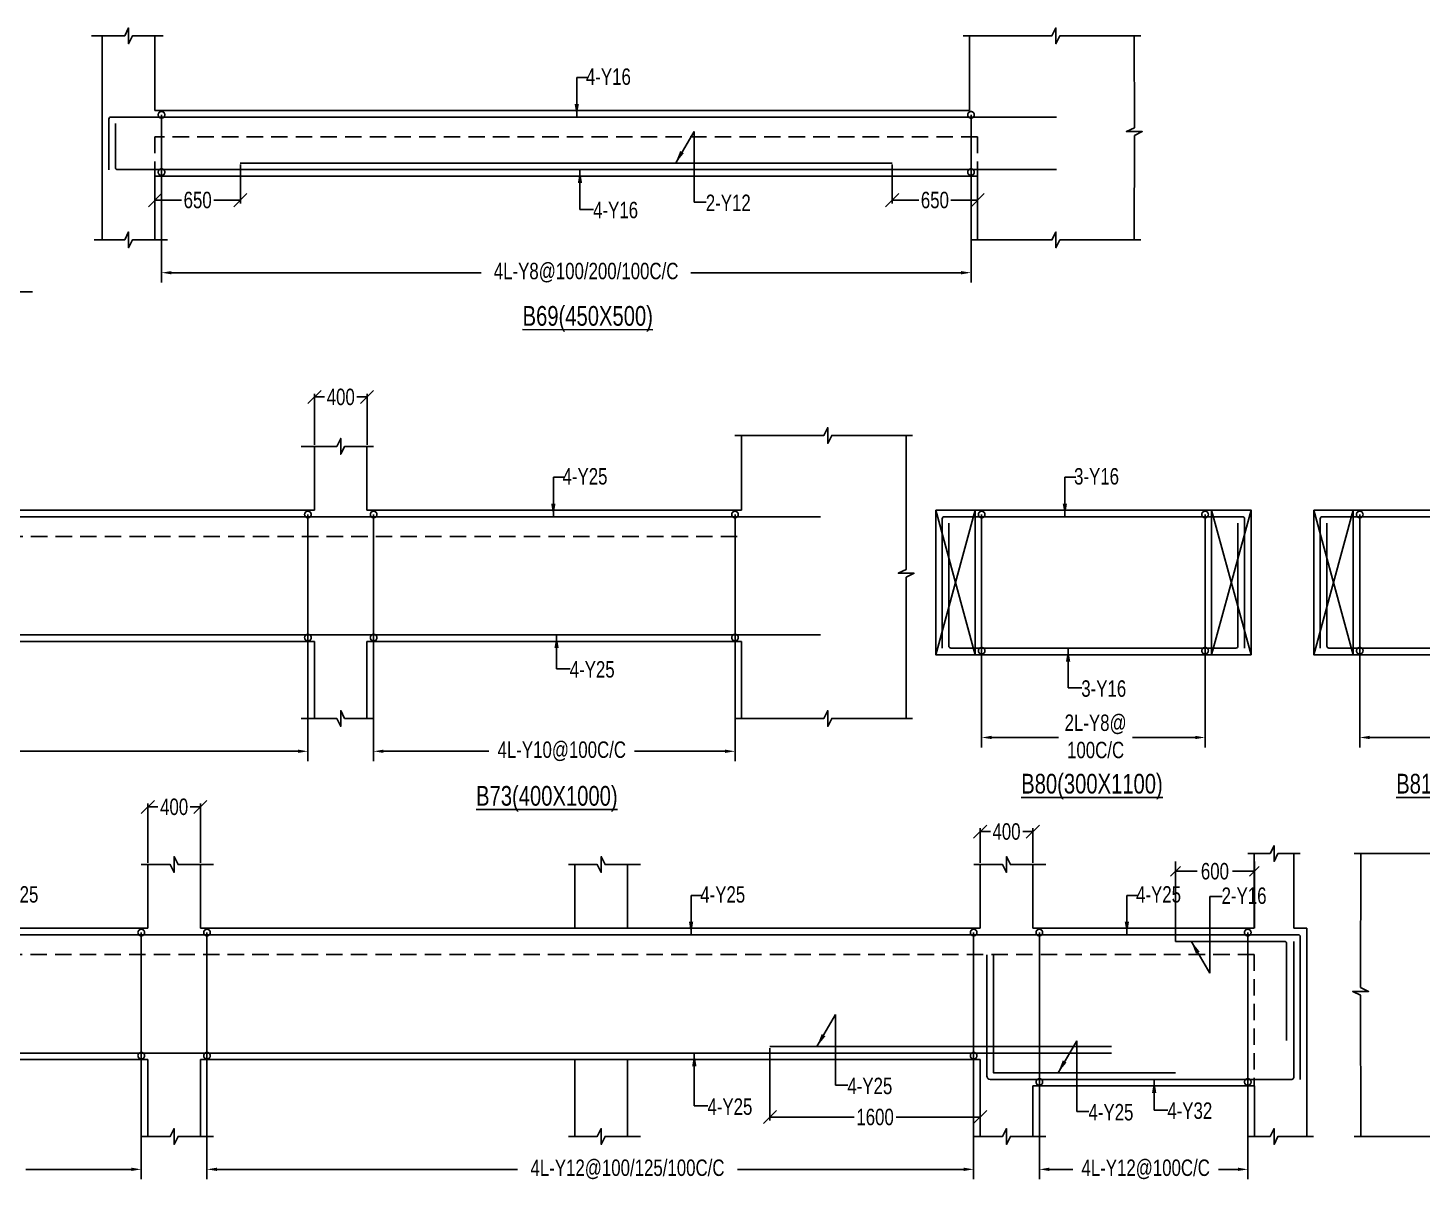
# Model space of a CAD drawing. Header units: millimetres. Extents: x 0 to 31744305, y -21599035 to 0.
# Drawn here: x 31662404 to 31673014, y -21175800 to -21167032 of the extents above; entities that cross this region are included whole.
import ezdxf

# ---------------------------------------------------------------- set-up
doc = ezdxf.new("R2010")
doc.units = ezdxf.units.MM
doc.header["$LTSCALE"] = 1000
doc.header["$MEASUREMENT"] = 0
doc.header["$PDMODE"] = 3
for name, pattern in [('CONTINOUS', [0]), ('CONTINU', [0]), ('HIDDEN', [0.375, 0.25, -0.125])]:
    doc.linetypes.add(name, pattern=pattern)
for name, color, linetype in [('-S-ARROW', 253, 'Continuous'), ('-S-MISC', 8, 'Continuous'), ('-S-STIRRUPS DIM', 6, 'Continuous'), ('-S-STIRUP', 11, 'Continuous'), ('-STR-BEAM', 7, 'CONTINU'), ('-STR-COLUMN', 5, 'HIDDEN'), ('-STR-REINF', 3, 'Continuous'), ('-STR-RF-DIM', 8, 'CONTINOUS'), ('-STR-TEXT', 6, 'Continuous'), ('S-DIM', 7, 'Continuous'), ('SEC TEXT', 9, 'Continuous'), ('SLAB LINE', 254, 'HIDDEN')]:
    doc.layers.add(name, color=color, linetype=linetype)
doc.styles.add('BEAM-LS', font='romans.shx', dxfattribs={"width": 0.8})
doc.styles.add('SOBHA', font='swisscl.ttf')
doc.styles.add('sobha.sed', font='swisscl.ttf')
doc.dimstyles.new('S-50', dxfattribs={"dimscale": 50, "dimtxt": 2.5, "dimasz": 2, "dimexe": 0.5, "dimexo": 0.25, "dimgap": 0.25, "dimtad": 0, "dimdec": 0, "dimrnd": 0.0005, "dimzin": 0, "dimdsep": 46, "dimtxsty": 'sobha.sed', "dimblk": 'OBLIQUE', "dimcen": 0.09, "dimclrd": 8, "dimclre": 8, "dimclrt": 6, "dimadec": 0, "dimazin": 0, "dimtfac": 1, "dimtdec": 0, "dimtofl": 0, "dimtmove": 2, "dimatfit": 3, "dimfxl": 0.18, "dimtolj": 1, "dimtzin": 0, "dimlwd": -1, "dimlwe": -1, "dimarcsym": 0})
doc.dimstyles.new('S-DIM50', dxfattribs={"dimscale": 50, "dimtxt": 2.5, "dimasz": 1.5, "dimexe": 1.5, "dimexo": 1, "dimgap": 0.5, "dimtad": 0, "dimdec": 0, "dimzin": 0, "dimdsep": 46, "dimtxsty": 'SOBHA', "dimcen": 0.09, "dimclrd": 256, "dimclre": 256, "dimclrt": 6, "dimadec": 5, "dimazin": 0, "dimtfac": 1, "dimtdec": 0, "dimtofl": 0, "dimtmove": 0, "dimatfit": 3, "dimfxl": 0.18, "dimtolj": 1, "dimtzin": 0, "dimlwd": -1, "dimlwe": -1, "dimarcsym": 0})
doc.dimstyles.new('STIRUP', dxfattribs={"dimscale": 50, "dimtxt": 2.5, "dimasz": 2.2, "dimexe": 0, "dimexo": 0, "dimgap": 0.5, "dimtad": 0, "dimdec": 0, "dimzin": 0, "dimdsep": 46, "dimtxsty": 'BEAM-LS', "dimblk": 'DOTSMALL', "dimcen": 0.09, "dimclrd": 256, "dimclre": 256, "dimclrt": 256, "dimadec": 5, "dimazin": 0, "dimtfac": 1, "dimtdec": 0, "dimtofl": 0, "dimtmove": 0, "dimatfit": 3, "dimldrblk": 'DOTSMALL', "dimfxl": 0, "dimfxlon": 1, "dimtolj": 1, "dimtzin": 0, "dimlwd": -1, "dimlwe": -1, "dimarcsym": 0})

# ---------------------------------------------------------------- blocks, each defined once
blk = doc.blocks.new('*D81')
at = {"layer": '-STR-RF-DIM', "transparency": 16777216}
for p, q in [((31663421, -21168130), (31663421, -21168970)), ((31669581, -21168130), (31669581, -21168970)), ((31663496, -21168895), (31665854, -21168895)), ((31669506, -21168895), (31667449, -21168895))]:
    blk.add_line(p, q, dxfattribs=at)
for points in [[(31663496, -21168883), (31663496, -21168908), (31663421, -21168895)], [(31669506, -21168883), (31669506, -21168908), (31669581, -21168895)]]:
    blk.add_solid(points, dxfattribs=at)
at = {"layer": 'Defpoints', "color": 0, "transparency": 16777216}
for p in [(31663421, -21168130, 0), (31669581, -21168130, 178587), (31669581, -21168895)]:
    blk.add_point(p, dxfattribs=at)
at = {"layer": '-STR-RF-DIM', "color": 6, "transparency": 16777216, "insert": (31666652, -21168895), "char_height": 125, "attachment_point": 5, "style": 'SOBHA'}
blk.add_mtext('\\A1;4L-Y8@100/200/100C/C', dxfattribs=at)
blk = doc.blocks.new('_DotSmall')
at = {"color": 0, "linetype": 'ByBlock', "const_width": 0.5}
blk.add_lwpolyline([(-0.0625, 0, 1), (0.0625, 0, 1)], format="xyb", close=True, dxfattribs=at)
blk = doc.blocks.new('*D82')
at = {"layer": '-S-STIRUP', "ltscale": 100, "transparency": 16777216}
blk.add_line((31663421, -21168130), (31663421, -21167694), dxfattribs=at)
at = {"layer": 'Defpoints', "color": 0, "linetype": 'CONTINU', "ltscale": 100, "transparency": 16777216}
for p in [(31663421, -21167694), (31663421, -21167694), (31663421, -21168130, 0)]:
    blk.add_point(p, dxfattribs=at)
at = {"layer": '-S-STIRUP', "linetype": 'CONTINU', "ltscale": 100, "transparency": 16777216, "xscale": 100, "yscale": 100, "zscale": 100}
for p, rotation in [((31663421, -21167694), 90), ((31663421, -21168130), 270)]:
    blk.add_blockref('_DotSmall', p, dxfattribs=dict(at, rotation=rotation))
blk = doc.blocks.new('_OBLIQUE')
at = {"color": 0, "linetype": 'ByBlock'}
blk.add_line((-0.5, -0.5), (0.5, 0.5), dxfattribs=at)
blk = doc.blocks.new('*D83')
at = {"layer": '-S-STIRUP', "ltscale": 100, "transparency": 16777216}
blk.add_line((31669581, -21168130), (31669581, -21167694), dxfattribs=at)
at = {"layer": 'Defpoints', "color": 0, "linetype": 'CONTINU', "ltscale": 100, "transparency": 16777216}
for p in [(31669581, -21167694), (31669581, -21167694), (31669581, -21168130, 0)]:
    blk.add_point(p, dxfattribs=at)
at = {"layer": '-S-STIRUP', "linetype": 'CONTINU', "ltscale": 100, "transparency": 16777216, "xscale": 100, "yscale": 100, "zscale": 100}
for p, rotation in [((31669581, -21167694), 90), ((31669581, -21168130), 270)]:
    blk.add_blockref('_DotSmall', p, dxfattribs=dict(at, rotation=rotation))
blk = doc.blocks.new('*D93')
at = {"layer": '-STR-RF-DIM', "transparency": 16777216}
for p, q in [((31658700, -21171672), (31658700, -21172612)), ((31664535, -21171672), (31664535, -21172612)), ((31658775, -21172537), (31660781, -21172537)), ((31664460, -21172537), (31661889, -21172537))]:
    blk.add_line(p, q, dxfattribs=at)
for points in [[(31658775, -21172524), (31658775, -21172549), (31658700, -21172537)], [(31664460, -21172524), (31664460, -21172549), (31664535, -21172537)]]:
    blk.add_solid(points, dxfattribs=at)
at = {"layer": 'Defpoints', "color": 0, "transparency": 16777216}
for p in [(31658700, -21171672, 178587), (31664535, -21171672, 178587), (31664535, -21172537)]:
    blk.add_point(p, dxfattribs=at)
at = {"layer": '-STR-RF-DIM', "color": 6, "transparency": 16777216, "insert": (31661335, -21172537), "char_height": 125, "attachment_point": 5, "style": 'SOBHA'}
blk.add_mtext('\\A1;4L-Y10@100C/C', dxfattribs=at)
blk = doc.blocks.new('*D95')
at = {"layer": '-S-STIRUP', "ltscale": 100, "transparency": 16777216}
blk.add_line((31664535, -21171672), (31664535, -21170735), dxfattribs=at)
at = {"layer": 'Defpoints', "color": 0, "linetype": 'CONTINU', "ltscale": 100, "transparency": 16777216}
for p in [(31664535, -21170735), (31664535, -21170735), (31664535, -21171672)]:
    blk.add_point(p, dxfattribs=at)
at = {"layer": '-S-STIRUP', "linetype": 'CONTINU', "ltscale": 100, "transparency": 16777216, "xscale": 100, "yscale": 100, "zscale": 100}
for p, rotation in [((31664535, -21170735), 90), ((31664535, -21171672), 270)]:
    blk.add_blockref('_DotSmall', p, dxfattribs=dict(at, rotation=rotation))
blk = doc.blocks.new('*D96')
at = {"layer": '-STR-RF-DIM', "transparency": 16777216}
for p, q in [((31665035, -21171672), (31665035, -21172612)), ((31667785, -21171672), (31667785, -21172612)), ((31665110, -21172537), (31665913, -21172537)), ((31667710, -21172537), (31667021, -21172537))]:
    blk.add_line(p, q, dxfattribs=at)
for points in [[(31665110, -21172524), (31665110, -21172549), (31665035, -21172537)], [(31667710, -21172524), (31667710, -21172549), (31667785, -21172537)]]:
    blk.add_solid(points, dxfattribs=at)
at = {"layer": 'Defpoints', "color": 0, "transparency": 16777216}
for p in [(31665035, -21171672, 178587), (31667785, -21171672, 178587), (31665035, -21172537)]:
    blk.add_point(p, dxfattribs=at)
at = {"layer": '-STR-RF-DIM', "color": 6, "transparency": 16777216, "insert": (31666467, -21172537), "char_height": 125, "attachment_point": 5, "style": 'SOBHA'}
blk.add_mtext('\\A1;4L-Y10@100C/C', dxfattribs=at)
blk = doc.blocks.new('*D97')
at = {"layer": '-S-STIRUP', "ltscale": 100, "transparency": 16777216}
blk.add_line((31665035, -21171672), (31665035, -21170735), dxfattribs=at)
at = {"layer": 'Defpoints', "color": 0, "linetype": 'CONTINU', "ltscale": 100, "transparency": 16777216}
for p in [(31665035, -21170735), (31665035, -21170735), (31665035, -21171672)]:
    blk.add_point(p, dxfattribs=at)
at = {"layer": '-S-STIRUP', "linetype": 'CONTINU', "ltscale": 100, "transparency": 16777216, "xscale": 100, "yscale": 100, "zscale": 100}
for p, rotation in [((31665035, -21170735), 90), ((31665035, -21171672), 270)]:
    blk.add_blockref('_DotSmall', p, dxfattribs=dict(at, rotation=rotation))
blk = doc.blocks.new('*D98')
at = {"layer": '-S-STIRUP', "ltscale": 100, "transparency": 16777216}
blk.add_line((31667785, -21171672), (31667785, -21170735), dxfattribs=at)
at = {"layer": 'Defpoints', "color": 0, "linetype": 'CONTINU', "ltscale": 100, "transparency": 16777216}
for p in [(31667785, -21170735), (31667785, -21170735), (31667785, -21171672)]:
    blk.add_point(p, dxfattribs=at)
at = {"layer": '-S-STIRUP', "linetype": 'CONTINU', "ltscale": 100, "transparency": 16777216, "xscale": 100, "yscale": 100, "zscale": 100}
for p, rotation in [((31667785, -21170735), 90), ((31667785, -21171672), 270)]:
    blk.add_blockref('_DotSmall', p, dxfattribs=dict(at, rotation=rotation))
blk = doc.blocks.new('*D108')
at = {"layer": '-STR-RF-DIM', "transparency": 16777216}
for p, q in [((31670101, -21175053), (31670101, -21175793)), ((31671687, -21175053), (31671687, -21175793)), ((31670176, -21175718), (31670356, -21175718)), ((31671612, -21175718), (31671464, -21175718))]:
    blk.add_line(p, q, dxfattribs=at)
for points in [[(31670176, -21175705), (31670176, -21175730), (31670101, -21175718)], [(31671612, -21175705), (31671612, -21175730), (31671687, -21175718)]]:
    blk.add_solid(points, dxfattribs=at)
at = {"layer": 'Defpoints', "color": 0, "transparency": 16777216}
for p in [(31670101, -21175053, 178587), (31671687, -21175053, 178587), (31671687, -21175718)]:
    blk.add_point(p, dxfattribs=at)
at = {"layer": '-STR-RF-DIM', "color": 6, "transparency": 16777216, "insert": (31670910, -21175718), "char_height": 125, "attachment_point": 5, "style": 'SOBHA'}
blk.add_mtext('\\A1;4L-Y12@100C/C', dxfattribs=at)
blk = doc.blocks.new('*D109')
at = {"layer": '-S-STIRUP', "ltscale": 100, "transparency": 16777216}
blk.add_line((31671687, -21175053), (31671687, -21173916), dxfattribs=at)
at = {"layer": 'Defpoints', "color": 0, "linetype": 'CONTINU', "ltscale": 100, "transparency": 16777216}
for p in [(31671687, -21173916), (31671687, -21173916), (31671687, -21175053)]:
    blk.add_point(p, dxfattribs=at)
at = {"layer": '-S-STIRUP', "linetype": 'CONTINU', "ltscale": 100, "transparency": 16777216, "xscale": 100, "yscale": 100, "zscale": 100}
for p, rotation in [((31671687, -21173916), 90), ((31671687, -21175053), 270)]:
    blk.add_blockref('_DotSmall', p, dxfattribs=dict(at, rotation=rotation))
blk = doc.blocks.new('*D116')
at = {"layer": '-S-STIRUP', "ltscale": 100, "transparency": 16777216}
blk.add_line((31670101, -21175053), (31670101, -21173916), dxfattribs=at)
at = {"layer": 'Defpoints', "color": 0, "linetype": 'CONTINU', "ltscale": 100, "transparency": 16777216}
for p in [(31670101, -21173916), (31670101, -21173916), (31670101, -21175053)]:
    blk.add_point(p, dxfattribs=at)
at = {"layer": '-S-STIRUP', "linetype": 'CONTINU', "ltscale": 100, "transparency": 16777216, "xscale": 100, "yscale": 100, "zscale": 100}
for p, rotation in [((31670101, -21173916), 90), ((31670101, -21175053), 270)]:
    blk.add_blockref('_DotSmall', p, dxfattribs=dict(at, rotation=rotation))
blk = doc.blocks.new('*D110')
at = {"layer": '-STR-RF-DIM', "transparency": 16777216}
for p, q in [((31663767, -21174853), (31663767, -21175793)), ((31669601, -21174853), (31669601, -21175793)), ((31663842, -21175718), (31666130, -21175718)), ((31669526, -21175718), (31667804, -21175718))]:
    blk.add_line(p, q, dxfattribs=at)
for points in [[(31663842, -21175705), (31663842, -21175730), (31663767, -21175718)], [(31669526, -21175705), (31669526, -21175730), (31669601, -21175718)]]:
    blk.add_solid(points, dxfattribs=at)
at = {"layer": 'Defpoints', "color": 0, "transparency": 16777216}
for p in [(31663767, -21174853, 178587), (31669601, -21174853, 178587), (31663767, -21175718)]:
    blk.add_point(p, dxfattribs=at)
at = {"layer": '-STR-RF-DIM', "color": 6, "transparency": 16777216, "insert": (31666967, -21175718), "char_height": 125, "attachment_point": 5, "style": 'SOBHA'}
blk.add_mtext('\\A1;4L-Y12@100/125/100C/C', dxfattribs=at)
blk = doc.blocks.new('*D111')
at = {"layer": '-S-STIRUP', "ltscale": 100, "transparency": 16777216}
blk.add_line((31669601, -21174853), (31669601, -21173916), dxfattribs=at)
at = {"layer": 'Defpoints', "color": 0, "linetype": 'CONTINU', "ltscale": 100, "transparency": 16777216}
for p in [(31669601, -21173916), (31669601, -21173916), (31669601, -21174853)]:
    blk.add_point(p, dxfattribs=at)
at = {"layer": '-S-STIRUP', "linetype": 'CONTINU', "ltscale": 100, "transparency": 16777216, "xscale": 100, "yscale": 100, "zscale": 100}
for p, rotation in [((31669601, -21173916), 90), ((31669601, -21174853), 270)]:
    blk.add_blockref('_DotSmall', p, dxfattribs=dict(at, rotation=rotation))
blk = doc.blocks.new('*D112')
at = {"layer": '-S-STIRUP', "ltscale": 100, "transparency": 16777216}
blk.add_line((31663767, -21174853), (31663767, -21173916), dxfattribs=at)
at = {"layer": 'Defpoints', "color": 0, "linetype": 'CONTINU', "ltscale": 100, "transparency": 16777216}
for p in [(31663767, -21173916), (31663767, -21173916), (31663767, -21174853)]:
    blk.add_point(p, dxfattribs=at)
at = {"layer": '-S-STIRUP', "linetype": 'CONTINU', "ltscale": 100, "transparency": 16777216, "xscale": 100, "yscale": 100, "zscale": 100}
for p, rotation in [((31663767, -21173916), 90), ((31663767, -21174853), 270)]:
    blk.add_blockref('_DotSmall', p, dxfattribs=dict(at, rotation=rotation))
blk = doc.blocks.new('*D113')
at = {"layer": '-STR-RF-DIM', "transparency": 16777216}
for p, q in [((31660517, -21174853), (31660517, -21175793)), ((31663267, -21174853), (31663267, -21175793)), ((31660592, -21175718), (31661281, -21175718)), ((31663192, -21175718), (31662389, -21175718))]:
    blk.add_line(p, q, dxfattribs=at)
for points in [[(31660592, -21175705), (31660592, -21175730), (31660517, -21175718)], [(31663192, -21175705), (31663192, -21175730), (31663267, -21175718)]]:
    blk.add_solid(points, dxfattribs=at)
at = {"layer": 'Defpoints', "color": 0, "transparency": 16777216}
for p in [(31660517, -21174853, 178587), (31663267, -21174853, 178587), (31663267, -21175718)]:
    blk.add_point(p, dxfattribs=at)
at = {"layer": '-STR-RF-DIM', "color": 6, "transparency": 16777216, "insert": (31661835, -21175718), "char_height": 125, "attachment_point": 5, "style": 'SOBHA'}
blk.add_mtext('\\A1;4L-Y10@100C/C', dxfattribs=at)
blk = doc.blocks.new('*D114')
at = {"layer": '-S-STIRUP', "ltscale": 100, "transparency": 16777216}
blk.add_line((31663267, -21174853), (31663267, -21173916), dxfattribs=at)
at = {"layer": 'Defpoints', "color": 0, "linetype": 'CONTINU', "ltscale": 100, "transparency": 16777216}
for p in [(31663267, -21173916), (31663267, -21173916), (31663267, -21174853)]:
    blk.add_point(p, dxfattribs=at)
at = {"layer": '-S-STIRUP', "linetype": 'CONTINU', "ltscale": 100, "transparency": 16777216, "xscale": 100, "yscale": 100, "zscale": 100}
for p, rotation in [((31663267, -21173916), 90), ((31663267, -21174853), 270)]:
    blk.add_blockref('_DotSmall', p, dxfattribs=dict(at, rotation=rotation))
blk = doc.blocks.new('*D117')
at = {"layer": '-STR-RF-DIM', "transparency": 16777216}
for p, q in [((31669662, -21171772), (31669662, -21172507)), ((31671362, -21171772), (31671362, -21172507)), ((31669737, -21172432), (31670247, -21172432)), ((31671287, -21172432), (31670810, -21172432))]:
    blk.add_line(p, q, dxfattribs=at)
for points in [[(31669737, -21172419), (31669737, -21172444), (31669662, -21172432)], [(31671287, -21172419), (31671287, -21172444), (31671362, -21172432)]]:
    blk.add_solid(points, dxfattribs=at)
at = {"layer": 'Defpoints', "color": 0, "transparency": 16777216}
for p in [(31669662, -21171772, 0), (31671362, -21171772, 0), (31671362, -21172432)]:
    blk.add_point(p, dxfattribs=at)
at = {"layer": '-STR-RF-DIM', "color": 6, "transparency": 16777216, "char_height": 125, "attachment_point": 5, "style": 'SOBHA'}
for s, insert in [('\\A1;2L-Y8@', (31670529, -21172332)), ('\\A1;100C/C', (31670529, -21172528))]:
    blk.add_mtext(s, dxfattribs=dict(at, insert=insert))
blk = doc.blocks.new('*D118')
at = {"layer": '-S-STIRUP', "ltscale": 100, "transparency": 16777216}
blk.add_line((31669662, -21171772), (31669662, -21170735), dxfattribs=at)
at = {"layer": 'Defpoints', "color": 0, "linetype": 'CONTINU', "ltscale": 100, "transparency": 16777216}
for p in [(31669662, -21170735), (31669662, -21170735), (31669662, -21171772, 0)]:
    blk.add_point(p, dxfattribs=at)
at = {"layer": '-S-STIRUP', "linetype": 'CONTINU', "ltscale": 100, "transparency": 16777216, "xscale": 100, "yscale": 100, "zscale": 100}
for p, rotation in [((31669662, -21170735), 90), ((31669662, -21171772), 270)]:
    blk.add_blockref('_DotSmall', p, dxfattribs=dict(at, rotation=rotation))
blk = doc.blocks.new('*D119')
at = {"layer": '-S-STIRUP', "ltscale": 100, "transparency": 16777216}
blk.add_line((31671362, -21171772), (31671362, -21170735), dxfattribs=at)
at = {"layer": 'Defpoints', "color": 0, "linetype": 'CONTINU', "ltscale": 100, "transparency": 16777216}
for p in [(31671362, -21170735), (31671362, -21170735), (31671362, -21171772, 0)]:
    blk.add_point(p, dxfattribs=at)
at = {"layer": '-S-STIRUP', "linetype": 'CONTINU', "ltscale": 100, "transparency": 16777216, "xscale": 100, "yscale": 100, "zscale": 100}
for p, rotation in [((31671362, -21170735), 90), ((31671362, -21171772), 270)]:
    blk.add_blockref('_DotSmall', p, dxfattribs=dict(at, rotation=rotation))
blk = doc.blocks.new('*D425')
at = {"color": 8, "transparency": 16777216}
for p, q in [((31668051, -21174796), (31668051, -21175345)), ((31669651, -21174896), (31669651, -21175345)), ((31668051, -21175320), (31668692, -21175320)), ((31669651, -21175320), (31669011, -21175320))]:
    blk.add_line(p, q, dxfattribs=at)
at = {"layer": 'Defpoints', "color": 0, "transparency": 16777216}
for p in [(31668051, -21174783, 0), (31669651, -21174883, 0), (31669651, -21175320)]:
    blk.add_point(p, dxfattribs=at)
at = {"color": 8, "transparency": 16777216, "xscale": 100, "yscale": 100, "zscale": 100, "rotation": 180}
blk.add_blockref('_OBLIQUE', (31668051, -21175320), dxfattribs=at)
at = {"color": 8, "transparency": 16777216, "xscale": 100, "yscale": 100, "zscale": 100}
blk.add_blockref('_OBLIQUE', (31669651, -21175320), dxfattribs=at)
at = {"color": 6, "transparency": 16777216, "insert": (31668851, -21175320), "char_height": 125, "attachment_point": 5, "style": 'sobha.sed'}
blk.add_mtext('\\A1;1600', dxfattribs=at)
blk = doc.blocks.new('*D683')
at = {"color": 8, "transparency": 16777216}
for p, q in [((31664021, -21168073), (31664021, -21168368)), ((31663371, -21168173), (31663371, -21168368)), ((31663371, -21168343), (31663574, -21168343)), ((31664021, -21168343), (31663818, -21168343))]:
    blk.add_line(p, q, dxfattribs=at)
at = {"layer": 'Defpoints', "color": 0, "transparency": 16777216}
for p in [(31664021, -21168061, 0), (31663371, -21168161, 0), (31664021, -21168343)]:
    blk.add_point(p, dxfattribs=at)
at = {"color": 8, "transparency": 16777216, "xscale": 100, "yscale": 100, "zscale": 100, "rotation": 180}
blk.add_blockref('_OBLIQUE', (31663371, -21168343), dxfattribs=at)
at = {"color": 8, "transparency": 16777216, "xscale": 100, "yscale": 100, "zscale": 100}
blk.add_blockref('_OBLIQUE', (31664021, -21168343), dxfattribs=at)
at = {"color": 6, "transparency": 16777216, "insert": (31663696, -21168343), "char_height": 125, "attachment_point": 5, "style": 'sobha.sed'}
blk.add_mtext('\\A1;650', dxfattribs=at)
blk = doc.blocks.new('*D684')
at = {"color": 8, "transparency": 16777216}
for p, q in [((31668981, -21168073), (31668981, -21168368)), ((31669631, -21168173), (31669631, -21168368)), ((31668981, -21168343), (31669184, -21168343)), ((31669631, -21168343), (31669428, -21168343))]:
    blk.add_line(p, q, dxfattribs=at)
at = {"layer": 'Defpoints', "color": 0, "transparency": 16777216}
for p in [(31668981, -21168061, 0), (31669631, -21168161, 0), (31668981, -21168343)]:
    blk.add_point(p, dxfattribs=at)
at = {"color": 8, "transparency": 16777216, "xscale": 100, "yscale": 100, "zscale": 100, "rotation": 180}
blk.add_blockref('_OBLIQUE', (31668981, -21168343), dxfattribs=at)
at = {"color": 8, "transparency": 16777216, "xscale": 100, "yscale": 100, "zscale": 100}
blk.add_blockref('_OBLIQUE', (31669631, -21168343), dxfattribs=at)
at = {"color": 6, "transparency": 16777216, "insert": (31669306, -21168343), "char_height": 125, "attachment_point": 5, "style": 'sobha.sed'}
blk.add_mtext('\\A1;650', dxfattribs=at)
blk = doc.blocks.new('*D689')
at = {"layer": '-STR-RF-DIM', "transparency": 16777216}
for p, q in [((31672539, -21171772), (31672539, -21172507)), ((31674239, -21171772), (31674239, -21172507)), ((31672614, -21172432), (31673124, -21172432)), ((31674164, -21172432), (31673687, -21172432))]:
    blk.add_line(p, q, dxfattribs=at)
for points in [[(31672614, -21172419), (31672614, -21172444), (31672539, -21172432)], [(31674164, -21172419), (31674164, -21172444), (31674239, -21172432)]]:
    blk.add_solid(points, dxfattribs=at)
at = {"layer": 'Defpoints', "color": 0, "transparency": 16777216}
for p in [(31672539, -21171772, 0), (31674239, -21171772, 0), (31674239, -21172432)]:
    blk.add_point(p, dxfattribs=at)
at = {"layer": '-STR-RF-DIM', "color": 6, "transparency": 16777216, "char_height": 125, "attachment_point": 5, "style": 'SOBHA'}
for s, insert in [('\\A1;2L-Y8@', (31673406, -21172332)), ('\\A1;100C/C', (31673406, -21172528))]:
    blk.add_mtext(s, dxfattribs=dict(at, insert=insert))
blk = doc.blocks.new('*D690')
at = {"layer": '-S-STIRUP', "ltscale": 100, "transparency": 16777216}
blk.add_line((31672539, -21171772), (31672539, -21170735), dxfattribs=at)
at = {"layer": 'Defpoints', "color": 0, "linetype": 'CONTINU', "ltscale": 100, "transparency": 16777216}
for p in [(31672539, -21170735), (31672539, -21170735), (31672539, -21171772, 0)]:
    blk.add_point(p, dxfattribs=at)
at = {"layer": '-S-STIRUP', "linetype": 'CONTINU', "ltscale": 100, "transparency": 16777216, "xscale": 100, "yscale": 100, "zscale": 100}
for p, rotation in [((31672539, -21170735), 90), ((31672539, -21171772), 270)]:
    blk.add_blockref('_DotSmall', p, dxfattribs=dict(at, rotation=rotation))
blk = doc.blocks.new('*D695')
at = {"layer": '-S-STIRRUPS DIM', "color": 251, "transparency": 16777216}
for p, q in [((31671137, -21173983), (31671137, -21173375)), ((31671737, -21173883), (31671737, -21173375))]:
    blk.add_line(p, q, dxfattribs=at)
at = {"layer": '-S-STIRRUPS DIM', "color": 8, "transparency": 16777216}
for p, q in [((31671137, -21173450), (31671302, -21173450)), ((31671737, -21173450), (31671571, -21173450))]:
    blk.add_line(p, q, dxfattribs=at)
at = {"layer": 'Defpoints', "color": 0, "transparency": 16777216}
for p in [(31671137, -21173450), (31671737, -21173883, 0), (31671137, -21173983, 0)]:
    blk.add_point(p, dxfattribs=at)
at = {"layer": '-S-STIRRUPS DIM', "color": 8, "transparency": 16777216, "xscale": 75, "yscale": 75, "zscale": 75, "rotation": 180}
blk.add_blockref('_OBLIQUE', (31671137, -21173450), dxfattribs=at)
at = {"layer": '-S-STIRRUPS DIM', "color": 8, "transparency": 16777216, "xscale": 75, "yscale": 75, "zscale": 75}
blk.add_blockref('_OBLIQUE', (31671737, -21173450), dxfattribs=at)
at = {"layer": '-S-STIRRUPS DIM', "color": 6, "transparency": 16777216, "insert": (31671437, -21173450), "char_height": 125, "attachment_point": 5, "style": 'sobha.sed'}
blk.add_mtext('\\A1;600', dxfattribs=at)
blk = doc.blocks.new('*D1020')
at = {"layer": 'Defpoints', "color": 0, "transparency": 16777216}
for p in [(31664985, -21169841), (31664585, -21170217, 0), (31664985, -21170217, 0)]:
    blk.add_point(p, dxfattribs=at)
at = {"layer": 'S-DIM', "color": 8, "transparency": 16777216}
for p, q in [((31664585, -21170205), (31664585, -21169816)), ((31664985, -21170205), (31664985, -21169816)), ((31664585, -21169841), (31664662, -21169841)), ((31664985, -21169841), (31664907, -21169841))]:
    blk.add_line(p, q, dxfattribs=at)
at = {"layer": 'S-DIM', "color": 8, "transparency": 16777216, "xscale": 100, "yscale": 100, "zscale": 100, "rotation": 180}
blk.add_blockref('_OBLIQUE', (31664585, -21169841), dxfattribs=at)
at = {"layer": 'S-DIM', "color": 8, "transparency": 16777216, "xscale": 100, "yscale": 100, "zscale": 100}
blk.add_blockref('_OBLIQUE', (31664985, -21169841), dxfattribs=at)
at = {"layer": 'S-DIM', "color": 6, "transparency": 16777216, "insert": (31664785, -21169841), "char_height": 125, "attachment_point": 5, "style": 'sobha.sed'}
blk.add_mtext('\\A1;400', dxfattribs=at)
blk = doc.blocks.new('*D1030')
at = {"layer": 'Defpoints', "color": 0, "transparency": 16777216}
for p in [(31663717, -21172960), (31663317, -21173398, 0), (31663717, -21173398, 0)]:
    blk.add_point(p, dxfattribs=at)
at = {"layer": 'S-DIM', "color": 8, "transparency": 16777216}
for p, q in [((31663317, -21173386), (31663317, -21172935)), ((31663317, -21172960), (31663394, -21172960)), ((31663717, -21172960), (31663639, -21172960)), ((31663717, -21173386), (31663717, -21172935))]:
    blk.add_line(p, q, dxfattribs=at)
at = {"layer": 'S-DIM', "color": 8, "transparency": 16777216, "xscale": 100, "yscale": 100, "zscale": 100, "rotation": 180}
blk.add_blockref('_OBLIQUE', (31663317, -21172960), dxfattribs=at)
at = {"layer": 'S-DIM', "color": 8, "transparency": 16777216, "xscale": 100, "yscale": 100, "zscale": 100}
blk.add_blockref('_OBLIQUE', (31663717, -21172960), dxfattribs=at)
at = {"layer": 'S-DIM', "color": 6, "transparency": 16777216, "insert": (31663517, -21172960), "char_height": 125, "attachment_point": 5, "style": 'sobha.sed'}
blk.add_mtext('\\A1;400', dxfattribs=at)
blk = doc.blocks.new('*D1031')
at = {"layer": 'Defpoints', "color": 0, "transparency": 16777216}
for p in [(31670051, -21173148), (31669651, -21173398, 0), (31670051, -21173398, 0)]:
    blk.add_point(p, dxfattribs=at)
at = {"layer": 'S-DIM', "color": 8, "transparency": 16777216}
for p, q in [((31669651, -21173386), (31669651, -21173123)), ((31669651, -21173148), (31669729, -21173148)), ((31670051, -21173148), (31669974, -21173148)), ((31670051, -21173386), (31670051, -21173123))]:
    blk.add_line(p, q, dxfattribs=at)
at = {"layer": 'S-DIM', "color": 8, "transparency": 16777216, "xscale": 100, "yscale": 100, "zscale": 100, "rotation": 180}
blk.add_blockref('_OBLIQUE', (31669651, -21173148), dxfattribs=at)
at = {"layer": 'S-DIM', "color": 8, "transparency": 16777216, "xscale": 100, "yscale": 100, "zscale": 100}
blk.add_blockref('_OBLIQUE', (31670051, -21173148), dxfattribs=at)
at = {"layer": 'S-DIM', "color": 6, "transparency": 16777216, "insert": (31669851, -21173148), "char_height": 125, "attachment_point": 5, "style": 'sobha.sed'}
blk.add_mtext('\\A1;400', dxfattribs=at)

msp = doc.modelspace()

# ---------------------------------------------------------------- linework, layer by layer
at = {"layer": '-S-MISC', "linetype": 'ByBlock', "ltscale": 1000, "elevation": 0}
for points in [[(31662887.9, -21167092.6), (31663140.8, -21167092.2), (31663170.6, -21167032.5), (31663170.6, -21167152.7), (31663200.5, -21167092.2), (31663432.9, -21167092.6)], [(31669520.6, -21167092.6), (31670197.1, -21167092.6), (31670227, -21167032.9), (31670227, -21167153.1), (31670256.9, -21167092.6), (31670873, -21167092.8)], [(31670823, -21168645.3), (31670823.8, -21167851.6), (31670883.4, -21167821.7), (31670763.3, -21167821.7), (31670823.8, -21167791.9), (31670823.3, -21167092.6)], [(31662909.7, -21168645.3), (31663140.8, -21168644.9), (31663170.6, -21168585.3), (31663170.6, -21168705.4), (31663200.5, -21168644.9), (31663466.5, -21168645.3)], [(31669581, -21168645.3), (31670197.1, -21168645.3), (31670227, -21168585.7), (31670227, -21168705.9), (31670256.9, -21168645.3), (31670873, -21168645.6)], [(31661764, -21169040.4), (31662009.2, -21169040), (31662039, -21168980.3), (31662039, -21169100.5), (31662068.9, -21169040), (31662438.9, -21169040.4)], [(31667784.5, -21170133.7), (31668461, -21170133.7), (31668490.9, -21170074), (31668490.9, -21170194.2), (31668520.8, -21170133.7), (31669136.9, -21170133.9)], [(31669086.9, -21172286.5), (31669087.7, -21171212.6), (31669147.3, -21171182.7), (31669027.2, -21171182.7), (31669087.7, -21171152.9), (31669087.2, -21170133.7)], [(31665034.5, -21170217.3), (31664814.5, -21170217.3), (31664784.6, -21170276.9), (31664784.6, -21170156.8), (31664754.8, -21170217.3), (31664484.4, -21170217.3)], [(31665034.5, -21172286.5), (31664814.5, -21172286.5), (31664784.6, -21172226.8), (31664784.6, -21172347), (31664754.8, -21172286.5), (31664484.4, -21172286.5)], [(31667784.7, -21172286.5), (31668461, -21172286.5), (31668490.9, -21172226.8), (31668490.9, -21172347), (31668520.8, -21172286.5), (31669136.9, -21172286.7)], [(31671686.7, -21173314.8), (31671856.7, -21173314.8), (31671886.6, -21173255.2), (31671886.6, -21173375.3), (31671916.5, -21173314.8), (31672086.5, -21173314.8)], [(31672546.3, -21175467.6), (31672545.6, -21174393.7), (31672485.9, -21174363.9), (31672606.1, -21174363.9), (31672545.6, -21174334), (31672546.1, -21173314.8)], [(31673848.7, -21173314.8), (31673172.2, -21173314.8), (31673142.4, -21173255.2), (31673142.4, -21173375.3), (31673112.5, -21173314.8), (31672496.3, -21173315.1)], [(31663266.9, -21173398.4), (31663486.9, -21173398.4), (31663516.8, -21173458.1), (31663516.8, -21173337.9), (31663546.6, -21173398.4), (31663817, -21173398.4)], [(31666516.9, -21173398.4), (31666736.9, -21173398.4), (31666766.8, -21173458.1), (31666766.8, -21173337.9), (31666796.6, -21173398.4), (31667067, -21173398.4)], [(31669601.2, -21173398.4), (31669821.3, -21173398.4), (31669851.1, -21173458.1), (31669851.1, -21173337.9), (31669881, -21173398.4), (31670151.4, -21173398.4)], [(31663266.9, -21175467.6), (31663486.9, -21175467.6), (31663516.8, -21175407.9), (31663516.8, -21175528.1), (31663546.6, -21175467.6), (31663817, -21175467.6)], [(31666516.9, -21175467.6), (31666736.9, -21175467.6), (31666766.8, -21175407.9), (31666766.8, -21175528.1), (31666796.6, -21175467.6), (31667067, -21175467.6)], [(31669601.2, -21175467.6), (31669821.3, -21175467.6), (31669851.1, -21175407.9), (31669851.1, -21175528.1), (31669881, -21175467.6), (31670151.4, -21175467.6)], [(31671687, -21175467.6), (31671856.7, -21175467.6), (31671886.6, -21175407.9), (31671886.6, -21175528.1), (31671916.5, -21175467.6), (31672186.8, -21175467.6)], [(31673847.2, -21175467.6), (31673172.2, -21175467.6), (31673142.4, -21175407.9), (31673142.4, -21175528.1), (31673112.5, -21175467.6), (31672496.3, -21175467.8)]]:
    msp.add_lwpolyline(points, dxfattribs=at)
at = {"layer": '-STR-BEAM'}
for p, q in [((31663370.6, -21167660.8, 0), (31669570.6, -21167660.8, 0)), ((31664584.5, -21170701.9, 0), (31658650.2, -21170701.9, 0)), ((31667834.5, -21170701.9, 0), (31664984.5, -21170701.9, 0)), ((31669312, -21171801.9, 0), (31669612, -21170701.9, 0)), ((31669312, -21170701.9, 0), (31669612, -21171801.9, 0)), ((31669612, -21170701.9, 0), (31671412.2, -21170701.9, 0)), ((31671412.2, -21171801.9, 0), (31671712.2, -21170701.9, 0)), ((31671412.2, -21170701.9, 0), (31671712.2, -21171801.9, 0)), ((31672189, -21171801.9, 0), (31672489, -21170701.9, 0)), ((31672189, -21170701.9, 0), (31672489, -21171801.9, 0)), ((31672489, -21170701.9, 0), (31674289.2, -21170701.9, 0)), ((31660466.9, -21173883, 0), (31663316.9, -21173883, 0)), ((31663716.9, -21173883, 0), (31669651.2, -21173883, 0)), ((31670051.2, -21173883, 0), (31671736.5, -21173883, 0))]:
    msp.add_line(p, q, dxfattribs=at)
at = {"layer": '-STR-BEAM', "elevation": 0}
for points in [[(31669631, -21168160.8), (31663370.6, -21168160.8)], [(31658650.2, -21171701.9), (31664584.5, -21171701.9)], [(31664984.5, -21171701.9), (31667834.5, -21171701.9)], [(31671472.6, -21171801.9), (31669612, -21171801.9)], [(31674349.6, -21171801.9), (31672489, -21171801.9)], [(31663316.9, -21174883), (31660466.9, -21174883)], [(31669651.2, -21174883), (31663716.9, -21174883)], [(31671737, -21175083), (31670051.2, -21175083)]]:
    msp.add_lwpolyline(points, dxfattribs=at)
for points in [[(31669312, -21170701.9), (31669612, -21170701.9), (31669612, -21171801.9), (31669312, -21171801.9)], [(31671412.2, -21170701.9), (31671712.2, -21170701.9), (31671712.2, -21171801.9), (31671412.2, -21171801.9)], [(31672189, -21170701.9), (31672489, -21170701.9), (31672489, -21171801.9), (31672189, -21171801.9)]]:
    msp.add_lwpolyline(points, close=True, dxfattribs=at)
at = {"layer": '-STR-COLUMN', "linetype": 'Continuous', "ltscale": 10}
for p, q in [((31662970.6, -21167092.6, 0), (31662970.6, -21168645.3, 0)), ((31663370.6, -21167660.8, 0), (31663370.6, -21167092.6, 0)), ((31669570.6, -21167660.8, 0), (31669570.6, -21167092.6, 0)), ((31663370.6, -21168160.8, 0), (31663370.6, -21168645.3, 0)), ((31669631, -21168160.8, 0), (31669631, -21168645.3, 0)), ((31667834.5, -21170701.9, 0), (31667834.5, -21170133.7, 0)), ((31664584.5, -21170701.9, 0), (31664584.5, -21170217.3, 0)), ((31664984.5, -21170701.9, 0), (31664984.5, -21170217.3, 0)), ((31664584.5, -21171701.9, 0), (31664584.5, -21172286.5, 0)), ((31664984.5, -21171701.9, 0), (31664984.5, -21172286.5, 0)), ((31667834.7, -21171701.9, 0), (31667834.7, -21172286.5, 0)), ((31671736.5, -21173883, 0), (31671736.5, -21173314.8, 0)), ((31672036.5, -21173883, 0), (31672036.5, -21173314.8, 0)), ((31663316.9, -21173883, 0), (31663316.9, -21173398.4, 0)), ((31663716.9, -21173883, 0), (31663716.9, -21173398.4, 0)), ((31666566.9, -21173883, 0), (31666566.9, -21173398.4, 0)), ((31666966.9, -21173883, 0), (31666966.9, -21173398.4, 0)), ((31669651.2, -21173883, 0), (31669651.2, -21173398.4, 0)), ((31670051.2, -21173883, 0), (31670051.2, -21173398.4, 0)), ((31672036.5, -21173883, 0), (31672136.9, -21173883, 0)), ((31672136.9, -21175467.6, 0), (31672136.9, -21173883, 0)), ((31663316.9, -21174883, 0), (31663316.9, -21175467.6, 0)), ((31663716.9, -21174883, 0), (31663716.9, -21175467.6, 0)), ((31666566.9, -21174883, 0), (31666566.9, -21175467.6, 0)), ((31666966.9, -21174883, 0), (31666966.9, -21175467.6, 0)), ((31669651.2, -21174883, 0), (31669651.2, -21175467.6, 0)), ((31670051.2, -21175083, 0), (31670051.2, -21175467.6, 0)), ((31671737, -21175083, 0), (31671737, -21175467.6, 0))]:
    msp.add_line(p, q, dxfattribs=at)
at = {"layer": '-STR-REINF', "ltscale": 10}
for p, q in [((31663020.6, -21167725.8, 0), (31663020.6, -21168111.4, 0)), ((31670231, -21167710.8, 0), (31663035.6, -21167710.8, 0)), ((31663070.6, -21167760.8, 0), (31663070.6, -21168095.8, 0)), ((31663085.6, -21168110.8, 0), (31670231, -21168110.8, 0)), ((31656229.8, -21170751.9, 0), (31668434.7, -21170751.9, 0)), ((31669362, -21170766.9, 0), (31669362, -21171752.5, 0)), ((31671647.2, -21170751.9, 0), (31669377, -21170751.9, 0)), ((31671662.2, -21170766.9, 0), (31671662.2, -21171752.5, 0)), ((31672239, -21170766.9, 0), (31672239, -21171752.5, 0)), ((31674524.2, -21170751.9, 0), (31672254, -21170751.9, 0)), ((31669412, -21170801.9, 0), (31669412, -21171736.9, 0)), ((31671612.2, -21170801.9, 0), (31671612.2, -21171736.9, 0)), ((31672289, -21170801.9, 0), (31672289, -21171736.9, 0)), ((31669427, -21171751.9, 0), (31671597.2, -21171751.9, 0)), ((31672304, -21171751.9, 0), (31674474.2, -21171751.9, 0)), ((31672071.6, -21173933, 0), (31659866.7, -21173933, 0)), ((31672086.6, -21173948, 0), (31672086.6, -21175033.7, 0)), ((31672036.6, -21173983, 0), (31672036.6, -21175018, 0))]:
    msp.add_line(p, q, dxfattribs=at)
at = {"layer": '-STR-REINF', "ltscale": 10, "elevation": 0}
for points in [[(31664020.6, -21168060.8), (31668980.5, -21168060.8)], [(31657650.2, -21171651.9), (31668434.7, -21171651.9)], [(31671136.5, -21174983), (31669751.2, -21174983), (31669751.2, -21174084.6)], [(31670651.2, -21174783), (31668051.2, -21174783)], [(31670651.2, -21174833), (31659866.7, -21174833)]]:
    msp.add_lwpolyline(points, dxfattribs=at)
for points in [[(31671981.6, -21174736.6), (31671981.6, -21173998, 0.4142136), (31671966.6, -21173983), (31671136.5, -21173983)], [(31672021.6, -21175033), (31669726.2, -21175033, -0.4142136), (31669701.2, -21175008), (31669701.2, -21174084.6)]]:
    msp.add_lwpolyline(points, format="xyb", dxfattribs=at)
at = {"layer": '-STR-REINF', "ltscale": 10}
for centre, start, end in [((31663035.6, -21167725.8, 0), 90, 180), ((31663085.6, -21168095.8, 0), 180, 270), ((31669377, -21170766.9, 0), 90, 180), ((31671647.2, -21170766.9, 0), 0, 90), ((31672254, -21170766.9, 0), 90, 180), ((31669427, -21171736.9, 0), 180, 270), ((31671597.2, -21171736.9, 0), 270, 0), ((31672304, -21171736.9, 0), 180, 270), ((31672071.6, -21173948, 0), 0, 90), ((31672021.6, -21175018, 0), 270, 0)]:
    msp.add_arc(centre, 15, start, end, dxfattribs=at)
at = {"layer": 'SLAB LINE', "color": 8, "linetype": 'HIDDEN', "ltscale": 0.5}
for p, q in [((31669630.8, -21167860.8, 0), (31663370.6, -21167860.8, 0)), ((31663370.6, -21167860.8, 0), (31663370.6, -21168160.8, 0)), ((31669630.8, -21167860.8, 0), (31669630.8, -21168160.8, 0)), ((31656614.9, -21170901.9, 0), (31667834.5, -21170901.9, 0)), ((31671736.8, -21174083, 0), (31660466.9, -21174083, 0)), ((31671736.8, -21174083, 0), (31671736.8, -21175083, 0))]:
    msp.add_line(p, q, dxfattribs=at)

# ---------------------------------------------------------------- texts
at = {"layer": '-STR-TEXT', "color": 6, "style": 'SOBHA'}
for s, p in [('4-Y16', (31666650.7, -21167465.9, 0)), ('2-Y12', (31667562.8, -21168426.2, 0)), ('4-Y16', (31666705.4, -21168480.8, 0)), ('4-Y25', (31666472.6, -21170507, 0)), ('3-Y16', (31670365.2, -21170507, 0)), ('4-Y25', (31666527.3, -21171975.9, 0)), ('3-Y16', (31670419.9, -21172121.9, 0)), ('4-Y25', (31662142, -21173688.2, 0)), ('4-Y25', (31667520.7, -21173688.2, 0)), ('4-Y25', (31670837.1, -21173688.2, 0)), ('2-Y16', (31671487.8, -21173697.9, 0)), ('4-Y25', (31668640.1, -21175145.5, 0)), ('4-Y25', (31667575.4, -21175303, 0)), ('4-Y25', (31670474.8, -21175345.5, 0)), ('4-Y32', (31671074.8, -21175333.5, 0))]:
    msp.add_text(s, height=125, dxfattribs=at).set_placement(p)
at = {"layer": 'SEC TEXT', "color": 4, "linetype": 'ByBlock', "style": 'sobha.sed'}
for s, p in [('%%UB69(450X500)', (31666168.7, -21169298.7)), ('%%UB73(400X1000)', (31665814.7, -21172950.6, 0)), ('%%UB80(300X1100)', (31669962.8, -21172858.2, 0)), ('%%UB81(300X1100)', (31672816.4, -21172858.2, 0))]:
    msp.add_text(s, height=150, rotation=359.98928, dxfattribs=at).set_placement(p)

# ---------------------------------------------------------------- dimensions: what is measured, and where the dimension line sits
at = {"layer": '-S-STIRRUPS DIM'}
dim = msp.add_linear_dim(base=(31671136.5, -21173449.6, 0), p1=(31671736.5, -21173883, 0), p2=(31671136.5, -21173983, 0), angle=180, dimstyle='S-DIM50', override={"dimscale": 1, "dimtxt": 125, "dimasz": 75, "dimexe": 75, "dimexo": 0, "dimgap": 25, "dimrnd": 5, "dimtxsty": 'sobha.sed', "dimblk1": 'OBLIQUE', "dimblk2": 'OBLIQUE', "dimsah": 1, "dimcen": 4.5, "dimclrd": 8, "dimclre": 251, "dimfxl": 75}, dxfattribs=at)
dim.commit()
dim.dimension.update_dxf_attribs({"geometry": '*D695', "text_midpoint": (31671436.5, -21173449.6, 0)})
at = {"layer": '-S-STIRUP', "linetype": 'CONTINU', "ltscale": 100}
for base, p1, p2, picture, middle in [((31663420.6, -21167693.8, 0), (31663420.6, -21168130.5, 0), (31663420.6, -21167693.8, 0), '*D82', (31663420.6, -21167912.1, 0)), ((31669581, -21167693.8, 178586.6), (31669581, -21168130.5, 178586.6), (31669581, -21167693.8, 178586.6), '*D83', (31669581, -21167912.1, 178586.6)), ((31664534.5, -21170734.9, 178586.6), (31664534.5, -21171671.6, 178586.6), (31664534.5, -21170734.9, 178586.6), '*D95', (31664534.5, -21171203.2, 178586.6)), ((31665034.5, -21170734.9, 178586.6), (31665034.5, -21171671.6, 178586.6), (31665034.5, -21170734.9, 178586.6), '*D97', (31665034.5, -21171203.2, 178586.6)), ((31667784.5, -21170734.9, 178586.6), (31667784.5, -21171671.6, 178586.6), (31667784.5, -21170734.9, 178586.6), '*D98', (31667784.5, -21171203.2, 178586.6)), ((31669662, -21170734.9, 0), (31669662, -21171771.6, 0), (31669662, -21170734.9, 0), '*D118', (31669662, -21171253.2, 0)), ((31671362.2, -21170734.9, 0), (31671362.2, -21171771.6, 0), (31671362.2, -21170734.9, 0), '*D119', (31671362.2, -21171253.2, 0)), ((31672539, -21170734.9, 0), (31672539, -21171771.6, 0), (31672539, -21170734.9, 0), '*D690', (31672539, -21171253.2, 0)), ((31663266.9, -21173916, 178586.6), (31663266.9, -21174852.7, 178586.6), (31663266.9, -21173916, 178586.6), '*D114', (31663266.9, -21174384.4, 178586.6)), ((31663766.9, -21173916, 178586.6), (31663766.9, -21174852.7, 178586.6), (31663766.9, -21173916, 178586.6), '*D112', (31663766.9, -21174384.4, 178586.6)), ((31669601.2, -21173916, 178586.6), (31669601.2, -21174852.7, 178586.6), (31669601.2, -21173916, 178586.6), '*D111', (31669601.2, -21174384.4, 178586.6)), ((31670101.2, -21173916, 178586.6), (31670101.2, -21175052.7, 178586.6), (31670101.2, -21173916, 178586.6), '*D116', (31670101.2, -21174484.4, 178586.6)), ((31671687, -21173916, 178586.6), (31671687, -21175052.7, 178586.6), (31671687, -21173916, 178586.6), '*D109', (31671687, -21174484.4, 178586.6))]:
    dim = msp.add_linear_dim(base=base, p1=p1, p2=p2, angle=90, text=' ', dimstyle='STIRUP', override={"dimasz": 2}, dxfattribs=at)
    dim.commit()
    dim.dimension.update_dxf_attribs({"geometry": picture, "text_midpoint": middle})
at = {"layer": '-STR-RF-DIM'}
for base, p1, p2, text, picture, middle in [((31669581, -21168895.4, 0), (31663420.6, -21168130.5, 0), (31669581, -21168130.5, 178586.6), '4L-Y8@100/200/100C/C', '*D81', (31666651.8, -21168895.4, 0)), ((31664534.5, -21172536.5, 0), (31658700.2, -21171671.6, 178586.6), (31664534.5, -21171671.6, 178586.6), '4L-Y10@100C/C', '*D93', (31661334.5, -21172536.5, 0)), ((31671362.2, -21172431.6, 0), (31669662, -21171771.6, 0), (31671362.2, -21171771.6, 0), '2L-Y8@\\X100C/C', '*D117', (31670528.5, -21172431.6, 0)), ((31674239.2, -21172431.6, 0), (31672539, -21171771.6, 0), (31674239.2, -21171771.6, 0), '2L-Y8@\\X100C/C', '*D689', (31673405.5, -21172431.6, 0)), ((31663266.9, -21175717.7, 0), (31660516.9, -21174852.7, 178586.6), (31663266.9, -21174852.7, 178586.6), '4L-Y10@100C/C', '*D113', (31661834.7, -21175717.7, 0)), ((31671687, -21175717.7, 0), (31670101.2, -21175052.7, 178586.6), (31671687, -21175052.7, 178586.6), '4L-Y12@100C/C', '*D108', (31670909.8, -21175717.7, 0))]:
    dim = msp.add_linear_dim(base=base, p1=p1, p2=p2, text=text, dimstyle='S-DIM50', override={"dimscale": 1, "dimtxt": 125, "dimasz": 75, "dimexe": 75, "dimexo": 0, "dimgap": 25, "dimsah": 1, "dimcen": 4.5, "dimfxl": 75}, dxfattribs=at)
    dim.commit()
    dim.dimension.update_dxf_attribs({"geometry": picture, "text_midpoint": middle, "dimtype": 160})
for base, p1, p2, text, picture, middle in [((31665034.5, -21172536.5, 0), (31667784.5, -21171671.6, 178586.6), (31665034.5, -21171671.6, 178586.6), '4L-Y10@100C/C', '*D96', (31666466.7, -21172536.5, 0)), ((31663766.9, -21175717.7, 0), (31669601.2, -21174852.7, 178586.6), (31663766.9, -21174852.7, 178586.6), '4L-Y12@100/125/100C/C', '*D110', (31666966.9, -21175717.7, 0))]:
    dim = msp.add_linear_dim(base=base, p1=p1, p2=p2, angle=180, text=text, dimstyle='S-DIM50', override={"dimscale": 1, "dimtxt": 125, "dimasz": 75, "dimexe": 75, "dimexo": 0, "dimgap": 25, "dimsah": 1, "dimcen": 4.5, "dimfxl": 75}, dxfattribs=at)
    dim.commit()
    dim.dimension.update_dxf_attribs({"geometry": picture, "text_midpoint": middle, "dimtype": 160})
at = {"color": 1}
for base, p1, p2, picture, middle in [((31664020.6, -21168343.3, 0), (31663370.6, -21168160.8, 0), (31664020.6, -21168060.8, 0), '*D683', (31663695.6, -21168343.3, 0)), ((31669651.2, -21175320, 0), (31668051.2, -21174783, 0), (31669651.2, -21174883, 0), '*D425', (31668851.2, -21175320, 0))]:
    dim = msp.add_linear_dim(base=base, p1=p1, p2=p2, dimstyle='S-50', override={"dimclrd": 8}, dxfattribs=at)
    dim.commit()
    dim.dimension.update_dxf_attribs({"geometry": picture, "text_midpoint": middle})
dim = msp.add_linear_dim(base=(31668980.5049, -21168343.2988, 0), p1=(31669630.9783, -21168160.7624, 0), p2=(31668980.5049, -21168060.7624, 0), angle=180, dimstyle='S-50', override={"dimclrd": 8}, dxfattribs=at)
dim.commit()
dim.dimension.update_dxf_attribs({"geometry": '*D684', "text_midpoint": (31669305.7416, -21168343.2988, 0)})
at = {"layer": 'S-DIM', "color": 1}
for base, p1, p2, picture, middle in [((31664984.5, -21169841.2), (31664584.5, -21170217.3, 0), (31664984.5, -21170217.3, 0), '*D1020', (31664784.5, -21169841.2)), ((31663716.9, -21172959.8), (31663316.9, -21173398.4, 0), (31663716.9, -21173398.4, 0), '*D1030', (31663516.9, -21172959.8)), ((31670051.2, -21173148.1), (31669651.2, -21173398.4, 0), (31670051.2, -21173398.4, 0), '*D1031', (31669851.2, -21173148.1))]:
    dim = msp.add_linear_dim(base=base, p1=p1, p2=p2, dimstyle='S-50', dxfattribs=at)
    dim.commit()
    dim.dimension.update_dxf_attribs({"geometry": picture, "text_midpoint": middle})

# ---------------------------------------------------------------- leaders
at = {"layer": '-S-ARROW'}
for points, override in [([(31666580.7, -21167710.8, 0), (31666580.7, -21167410.8, 0), (31666663.1, -21167410.8, 0)], {"dimasz": 2, "dimgap": 0.1, "dimtad": 0}), ([(31667331, -21168063.8, 0), (31667473.3, -21167821.5, 0), (31667473.3, -21168358.3, 0), (31667566.2, -21168358.3, 0)], {"dimgap": 0.1}), ([(31666605.3, -21168113.5, 0), (31666605.3, -21168413.5, 0), (31666708.7, -21168413.5, 0)], {"dimasz": 2, "dimgap": 0.1, "dimtad": 0}), ([(31666402.6, -21170751.9, 0), (31666402.6, -21170451.9, 0), (31666485, -21170451.9, 0)], {"dimasz": 2, "dimgap": 0.1, "dimtad": 0}), ([(31670295.2, -21170751.9, 0), (31670295.2, -21170451.9, 0), (31670377.6, -21170451.9, 0)], {"dimasz": 2, "dimgap": 0.1, "dimtad": 0}), ([(31666427.2, -21171651.9, 0), (31666427.2, -21171908.6, 0), (31666530.6, -21171908.6, 0)], {"dimasz": 2, "dimgap": 0.1, "dimtad": 0}), ([(31670319.8, -21171754.6, 0), (31670319.8, -21172054.6, 0), (31670423.2, -21172054.6, 0)], {"dimasz": 2, "dimgap": 0.1, "dimtad": 0}), ([(31667450.8, -21173933, 0), (31667450.8, -21173633, 0), (31667533.1, -21173633, 0)], {"dimasz": 2, "dimgap": 0.1, "dimtad": 0}), ([(31670767.1, -21173933, 0), (31670767.1, -21173633, 0), (31670849.5, -21173633, 0)], {"dimasz": 2, "dimgap": 0.1, "dimtad": 0}), ([(31671256, -21173982.7, 0), (31671398.2, -21174224.9, 0), (31671398.2, -21173642.7, 0), (31671491.1, -21173642.7, 0)], {"dimgap": 0.1}), ([(31668408.2, -21174783, 0), (31668550.5, -21174540.8, 0), (31668550.5, -21175077.5, 0), (31668643.4, -21175077.5, 0)], {"dimgap": 0.1}), ([(31670243, -21174983, 0), (31670385.2, -21174740.8, 0), (31670385.2, -21175277.5, 0), (31670478.2, -21175277.5, 0)], {"dimgap": 0.1}), ([(31667475.3, -21174833, 0), (31667475.3, -21175235.7, 0), (31667578.8, -21175235.7, 0)], {"dimasz": 2, "dimgap": 0.1, "dimtad": 0}), ([(31670974.7, -21175035.7, 0), (31670974.7, -21175266.2, 0), (31671078.1, -21175266.2, 0)], {"dimasz": 2, "dimgap": 0.1, "dimtad": 0})]:
    msp.add_leader(points, dimstyle='S-50', override=override, dxfattribs=at)

doc.saveas('drawing.dxf')
